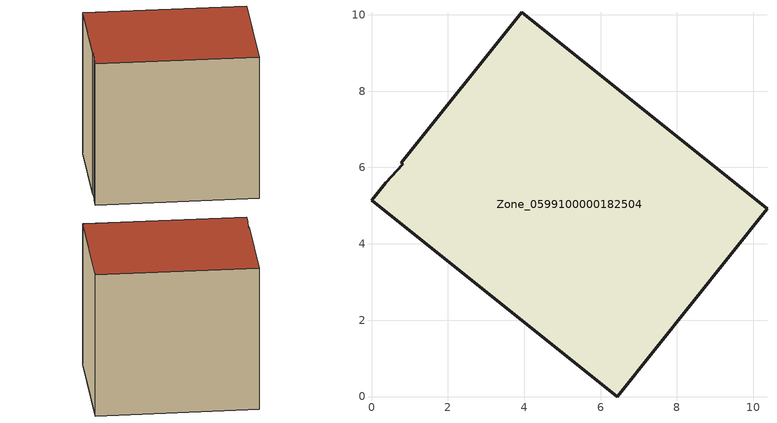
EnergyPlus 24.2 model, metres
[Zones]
Zone_0599100000182504
 floor ground (C_G): 10.36,4.92 6.44,0 0,5.14 0.37,5.6 0.82,6.08 0.79,6.12 3.93,10.06 z0.53
 wall outside (C_F): 6.44,0 10.36,4.92 3.93,10.06 0.79,6.12 0.82,6.08 0.37,5.6 0,5.14 6.44,0 z0.53:8.25
 roof outside (C_R): 0.82,6.08 0.37,5.6 0,5.14 6.44,0 10.36,4.92 3.93,10.06 0.79,6.12 z8.25
[BUILDING]
Pand.0599100000182504: North Axis=0; Terrain=City; Loads Convergence Tolerance Value=0.04; Temperature Convergence Tolerance Value=0.4; Solar Distribution=FullExterior; Maximum Number of Warmup Days=25; Minimum Number of Warmup Days=1
[Site:Location]
Rotterdam.The.Hague.AP_ZH_NLD Design_Conditions: Latitude=51.96; Longitude=4.45; Time Zone=1; Elevation=-4.5
[SITE:GROUNDTEMPERATURE:BUILDINGSURFACE]
18, 18, 18, 18, 18, 18, 18, 18, 18, 18, 18, 18
[MATERIAL] Thermal Absorptance=0.9; Solar Absorptance=0.7; Visible Absorptance=0.7
Name | Roughness | Thickness | Conductivity | Density | Specific Heat
G.TC.1965-1974 | MediumSmooth | 0.15 | 0.882353 | 540 | 1210
F.TC.1965-1974 | Rough | 0.3 | 0.697674 | 1920 | 840
R.TC.1965-1974 | MediumRough | 0.2 | 0.232558 | 1500 | 1000
[CONSTRUCTION]
C_G: G.TC.1965-1974
C_F: F.TC.1965-1974
C_R: R.TC.1965-1974
[ZONE]
Zone_0599100000182504: Type=1; Multiplier=1; Ceiling Height=Autocalculate; Volume=Autocalculate; Floor Area=autocalculate; Part of Total Floor Area=Yes
[ZONEINFILTRATION:DESIGNFLOWRATE]
Infil_Zone_0599100000182504: Zone or ZoneList or Space or SpaceList=Zone_0599100000182504; Schedule=AlwaysOn; Design Flow Rate Calculation Method=Flow/Area; Flow Rate per Floor Area=0.003; Constant Term Coefficient=1; Temperature Term Coefficient=0; Velocity Term Coefficient=0; Velocity Squared Term Coefficient=0
[HVACTEMPLATE:ZONE:IDEALLOADSAIRSYSTEM]
Zone_0599100000182504: Maximum Heating Supply Air Temperature=50; Minimum Cooling Supply Air Temperature=13; Maximum Heating Supply Air Humidity Ratio=0.0156; Minimum Cooling Supply Air Humidity Ratio=0.0077; Heating Limit=NoLimit; Cooling Limit=NoLimit; Dehumidification Control Type=ConstantSensibleHeatRatio; Cooling Sensible Heat Ratio=0.7; Dehumidification Setpoint=60; Humidification Control Type=None; Humidification Setpoint=30; Outdoor Air Method=None; Outdoor Air Flow Rate per Person=0.00944; Outdoor Air Flow Rate per Zone Floor Area=0; Outdoor Air Flow Rate per Zone=0; Demand Controlled Ventilation Type=None; Outdoor Air Economizer Type=NoEconomizer; Heat Recovery Type=None; Sensible Heat Recovery Effectiveness=0.7; Latent Heat Recovery Effectiveness=0.65
[ZONECONTROL:THERMOSTAT]
ThermostatControl_Zone_0599100000182504: Zone or ZoneList=Zone_0599100000182504; Control Type Schedule=DualSetpointControlType; Control 1=Thermostat_Zone_0599100000182504; Temperature Difference Between Cutout And Setpoint=0
[THERMOSTATSETPOINT:DUALSETPOINT]
Thermostat_Zone_0599100000182504: Heating Setpoint Temperature Schedule=HeatingSetpoint_Zone_0599100000182504; Cooling Setpoint Temperature Schedule=CoolingSetpoint_Zone_0599100000182504
[SCHEDULE:COMPACT]
HeatingSetpoint_Zone_0599100000182504: Through: 12/31, For: AllDays, Until: 24:00, 21
CoolingSetpoint_Zone_0599100000182504: Through: 12/31, For: AllDays, Until: 24:00, 24
DualSetpointControlType: Through: 12/31, For: AllDays, Until: 24:00, 4
AlwaysOn: Through: 12/31, For: AllDays, Until: 24:00, 1
